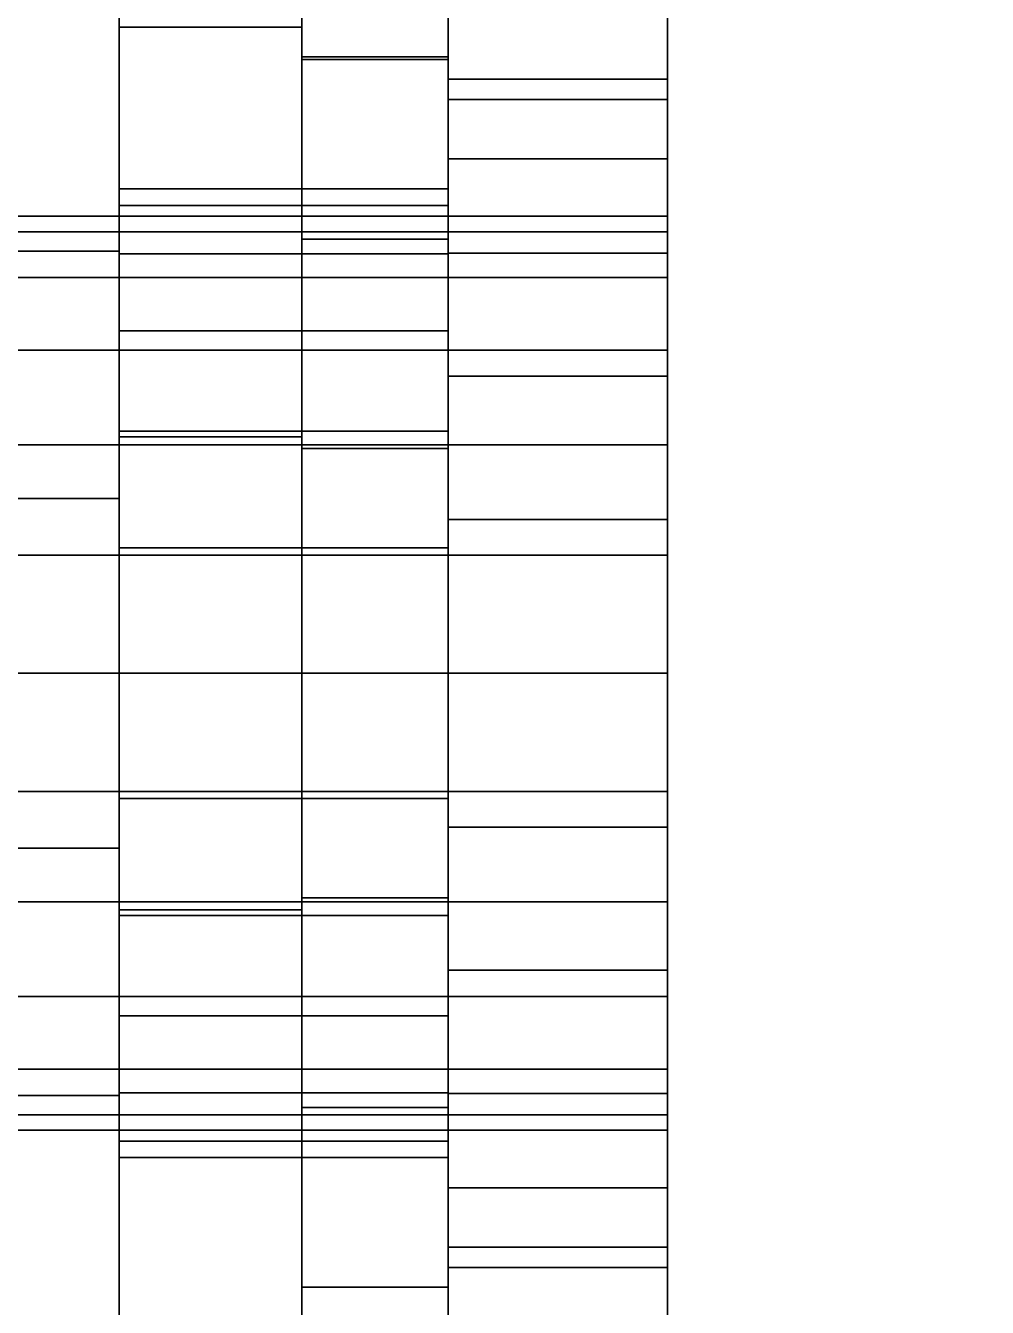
# Model space of a CAD drawing. Header units: millimetres. Extents: x 0 to 2000, y 0 to 1200.
# Drawn here: x 776.49 to 781.75, y 756.53 to 763.54 of the extents above; entities that cross this region are included whole.
import ezdxf

# ---------------------------------------------------------------- set-up
doc = ezdxf.new("R2010")
doc.units = ezdxf.units.MM
for name, color, linetype, true_color in [('BUY_E16', 7, 'Continuous', 0xf2ad45), ('MFG_S04', 7, 'Continuous', 0x66828e), ('MFG_S08A', 7, 'Continuous', 0x3996a1), ('MFG_W01', 7, 'Continuous', 0xd6b78e), ('ROUTE_PE_B800', 7, 'Continuous', 0xa85920)]:
    doc.layers.add(name, color=color, linetype=linetype, true_color=true_color)

# ---------------------------------------------------------------- blocks, each defined once
blk = doc.blocks.new('P_W01_01')
at = {"layer": 'MFG_W01'}
for points, invisible_edges in [([(1301, 681.8, 896), (701.5, 681.13013, 896), (233.18827, 943.23852, 896)], 15), ([(233.18827, 943.23852, 900), (701.5, 681.13013, 900), (1301, 681.8, 900)], 15), ([(1302.2941, 681.62963, 896), (1301, 681.8, 896), (233.18827, 943.23852, 896)], 14), ([(233.18827, 943.23852, 900), (1301, 681.8, 900), (1302.2941, 681.62963, 900)], 13), ([(1302.2941, 681.62963, 896), (233.18827, 943.23852, 896), (235, 943, 896)], 13), ([(235, 943, 900), (233.18827, 943.23852, 900), (1302.2941, 681.62963, 900)], 14), ([(1499, 681.8, 896), (1302.2941, 681.62963, 896), (235, 943, 896)], 15), ([(235, 943, 900), (1302.2941, 681.62963, 900), (1499, 681.8, 900)], 15), ([(1500.2941, 681.62963, 896), (1499, 681.8, 896), (235, 943, 896)], 14), ([(235, 943, 900), (1499, 681.8, 900), (1500.2941, 681.62963, 900)], 13), ([(1500.2941, 681.62963, 896), (235, 943, 896), (405, 943, 896)], 15), ([(405, 943, 900), (235, 943, 900), (1500.2941, 681.62963, 900)], 15), ([(1500.2941, 681.62963, 896), (405, 943, 896), (575, 943, 896)], 15), ([(575, 943, 900), (405, 943, 900), (1500.2941, 681.62963, 900)], 15), ([(1500.2941, 681.62963, 896), (575, 943, 896), (745, 943, 896)], 15), ([(745, 943, 900), (575, 943, 900), (1500.2941, 681.62963, 900)], 15), ([(1500.2941, 681.62963, 896), (745, 943, 896), (915, 943, 896)], 15), ([(915, 943, 900), (745, 943, 900), (1500.2941, 681.62963, 900)], 15), ([(1250, 670, 882), (750, 670, 882), (578.7059, 867.17037, 882)], 15), ([(578.7059, 867.17037, 886), (750, 670, 886), (1250, 670, 886)], 15), ([(1550, 670, 882), (1250, 670, 882), (578.7059, 867.17037, 882)], 14), ([(578.7059, 867.17037, 886), (1250, 670, 886), (1550, 670, 886)], 13), ([(1550, 670, 882), (578.7059, 867.17037, 882), (580, 867, 882)], 13), ([(580, 867, 886), (578.7059, 867.17037, 886), (1550, 670, 886)], 14), ([(1250, 670, 886), (750, 670, 886), (578.7059, 867.17037, 886)], 15), ([(578.7059, 867.17037, 888.5), (750, 670, 888.5), (1250, 670, 888.5)], 15), ([(1550, 670, 886), (1250, 670, 886), (578.7059, 867.17037, 886)], 14), ([(578.7059, 867.17037, 888.5), (1250, 670, 888.5), (1550, 670, 888.5)], 13), ([(1550, 670, 886), (578.7059, 867.17037, 886), (580, 867, 886)], 13), ([(580, 867, 888.5), (578.7059, 867.17037, 888.5), (1550, 670, 888.5)], 14), ([(1301, 681.8, 888.5), (703.33013, 679.3, 888.5), (578.7059, 867.17037, 888.5)], 15), ([(578.7059, 867.17037, 889), (703.33013, 679.3, 889), (1301, 681.8, 889)], 15), ([(1302.2941, 681.62963, 888.5), (1301, 681.8, 888.5), (578.7059, 867.17037, 888.5)], 14), ([(578.7059, 867.17037, 889), (1301, 681.8, 889), (1302.2941, 681.62963, 889)], 13), ([(1499, 681.8, 888.5), (1302.2941, 681.62963, 888.5), (578.7059, 867.17037, 888.5)], 15), ([(578.7059, 867.17037, 889), (1302.2941, 681.62963, 889), (1499, 681.8, 889)], 15), ([(1500.2941, 681.62963, 888.5), (1499, 681.8, 888.5), (578.7059, 867.17037, 888.5)], 14), ([(578.7059, 867.17037, 889), (1499, 681.8, 889), (1500.2941, 681.62963, 889)], 13), ([(1500.2941, 681.62963, 888.5), (578.7059, 867.17037, 888.5), (580, 867, 888.5)], 13), ([(580, 867, 889), (578.7059, 867.17037, 889), (1500.2941, 681.62963, 889)], 14), ([(1301, 681.8, 889), (703.33013, 679.3, 889), (578.7059, 867.17037, 889)], 15), ([(578.7059, 867.17037, 891), (703.33013, 679.3, 891), (1301, 681.8, 891)], 15), ([(1302.2941, 681.62963, 889), (1301, 681.8, 889), (578.7059, 867.17037, 889)], 14), ([(578.7059, 867.17037, 891), (1301, 681.8, 891), (1302.2941, 681.62963, 891)], 13), ([(1302.2941, 681.62963, 889), (578.7059, 867.17037, 889), (580, 867, 889)], 13), ([(580, 867, 891), (578.7059, 867.17037, 891), (1302.2941, 681.62963, 891)], 14), ([(1301, 681.8, 891), (703.33013, 679.3, 891), (578.7059, 867.17037, 891)], 15), ([(578.7059, 867.17037, 896), (703.33013, 679.3, 896), (1301, 681.8, 896)], 15), ([(1302.2941, 681.62963, 891), (1301, 681.8, 891), (578.7059, 867.17037, 891)], 14), ([(578.7059, 867.17037, 896), (1301, 681.8, 896), (1302.2941, 681.62963, 896)], 13), ([(1302.2941, 681.62963, 891), (578.7059, 867.17037, 891), (580, 867, 891)], 13), ([(580, 867, 896), (578.7059, 867.17037, 896), (1302.2941, 681.62963, 896)], 14), ([(1550, 670, 882), (580, 867, 882), (850, 867, 882)], 15), ([(850, 867, 886), (580, 867, 886), (1550, 670, 886)], 15), ([(1550, 670, 886), (580, 867, 886), (850, 867, 886)], 15), ([(850, 867, 888.5), (580, 867, 888.5), (1550, 670, 888.5)], 15), ([(1500.2941, 681.62963, 888.5), (580, 867, 888.5), (850, 867, 888.5)], 15), ([(850, 867, 889), (580, 867, 889), (1500.2941, 681.62963, 889)], 15), ([(1499, 681.8, 889), (1302.2941, 681.62963, 889), (580, 867, 889)], 15), ([(580, 867, 891), (1302.2941, 681.62963, 891), (1499, 681.8, 891)], 15), ([(1500.2941, 681.62963, 889), (1499, 681.8, 889), (580, 867, 889)], 14), ([(580, 867, 891), (1499, 681.8, 891), (1500.2941, 681.62963, 891)], 13), ([(1500.2941, 681.62963, 889), (580, 867, 889), (850, 867, 889)], 15), ([(850, 867, 891), (580, 867, 891), (1500.2941, 681.62963, 891)], 15), ([(1499, 681.8, 891), (1302.2941, 681.62963, 891), (580, 867, 891)], 15), ([(580, 867, 896), (1302.2941, 681.62963, 896), (1499, 681.8, 896)], 15), ([(1500.2941, 681.62963, 891), (1499, 681.8, 891), (580, 867, 891)], 14), ([(580, 867, 896), (1499, 681.8, 896), (1500.2941, 681.62963, 896)], 13), ([(1500.2941, 681.62963, 891), (580, 867, 891), (850, 867, 891)], 15), ([(850, 867, 896), (580, 867, 896), (1500.2941, 681.62963, 896)], 15)]:
    blk.add_3dface(points, dxfattribs=dict(at, invisible_edges=invisible_edges))
blk = doc.blocks.new('P_S04_01')
at = {"layer": 'MFG_S04'}
for points, invisible_edges in [([(838.625, 752.38157, 782), (267.33329, 439.49441, 782), (500, 860, 782)], 15), ([(500, 860, 783), (267.33329, 439.49441, 783), (838.625, 752.38157, 783)], 15), ([(839.28825, 752.6563, 782), (838.625, 752.38157, 782), (500, 860, 782)], 14), ([(500, 860, 783), (838.625, 752.38157, 783), (839.28825, 752.6563, 783)], 13), ([(840, 752.75, 782), (839.28825, 752.6563, 782), (500, 860, 782)], 14), ([(500, 860, 783), (839.28825, 752.6563, 783), (840, 752.75, 783)], 13), ([(840.71175, 752.6563, 782), (840, 752.75, 782), (500, 860, 782)], 14), ([(500, 860, 783), (840, 752.75, 783), (840.71175, 752.6563, 783)], 13), ([(840.71175, 752.6563, 782), (500, 860, 782), (850, 770, 782)], 15), ([(850, 770, 783), (500, 860, 783), (840.71175, 752.6563, 783)], 15)]:
    blk.add_3dface(points, dxfattribs=dict(at, invisible_edges=invisible_edges))
blk = doc.blocks.new('P_S08A_02')
at = {"layer": 'MFG_S08A'}
for points in [[(780, 364, 798), (780, 364, 848), (780, 836, 848), (780, 836, 798)], [(780, 364, 848), (820, 364, 848), (820, 836, 848), (780, 836, 848)], [(820, 364, 798), (780, 364, 798), (780, 836, 798), (820, 836, 798)]]:
    blk.add_3dface(points, dxfattribs=at)
blk = doc.blocks.new('P_E16_02')
at = {"layer": 'BUY_E16'}
for points, invisible_edges in [([(778.8, 757.18542, 833.375), (778.8, 763.13926, 835.84116), (778.8, 763.25, 835)], 13), ([(778.8, 757.18542, 833.375), (778.8, 763.25, 835), (778.8, 763.13926, 834.15884)], 13), ([(780, 763.25, 835), (780, 763.13926, 835.84116), (780, 757.18542, 833.375)], 14), ([(780, 763.13926, 834.15884), (780, 763.25, 835), (780, 757.18542, 833.375)], 14), ([(778.8, 757.18542, 833.375), (778.8, 762.81458, 836.625), (778.8, 763.13926, 835.84116)], 13), ([(778.8, 757.18542, 833.375), (778.8, 763.13926, 834.15884), (778.8, 762.81458, 833.375)], 13), ([(780, 763.13926, 835.84116), (780, 762.81458, 836.625), (780, 757.18542, 833.375)], 14), ([(780, 762.81458, 833.375), (780, 763.13926, 834.15884), (780, 757.18542, 833.375)], 14), ([(778.8, 757.18542, 833.375), (778.8, 762.2981, 837.2981), (778.8, 762.81458, 836.625)], 13), ([(778.8, 757.18542, 833.375), (778.8, 762.81458, 833.375), (778.8, 762.2981, 832.7019)], 13), ([(780, 762.81458, 836.625), (780, 762.2981, 837.2981), (780, 757.18542, 833.375)], 14), ([(780, 762.2981, 832.7019), (780, 762.81458, 833.375), (780, 757.18542, 833.375)], 14), ([(780, 762.5, 835), (780, 762.41481, 835.64705), (780, 757.83494, 833.75)], 14), ([(780, 762.41481, 834.35295), (780, 762.5, 835), (780, 757.83494, 833.75)], 14), ([(780, 762.41481, 835.64705), (780, 762.16506, 836.25), (780, 757.83494, 833.75)], 14), ([(780, 762.16506, 833.75), (780, 762.41481, 834.35295), (780, 757.83494, 833.75)], 14), ([(778.8, 757.18542, 833.375), (778.8, 761.625, 837.81458), (778.8, 762.2981, 837.2981)], 13), ([(778.8, 757.18542, 833.375), (778.8, 762.2981, 832.7019), (778.8, 761.625, 832.18542)], 13), ([(780, 762.2981, 837.2981), (780, 761.625, 837.81458), (780, 757.18542, 833.375)], 14), ([(780, 761.625, 832.18542), (780, 762.2981, 832.7019), (780, 757.18542, 833.375)], 14), ([(780, 762.16506, 836.25), (780, 761.76777, 836.76777), (780, 757.83494, 833.75)], 14), ([(780, 761.76777, 833.23223), (780, 762.16506, 833.75), (780, 757.83494, 833.75)], 14), ([(780, 761.76777, 836.76777), (780, 761.25, 837.16506), (780, 757.83494, 833.75)], 14), ([(780, 761.25, 832.83494), (780, 761.76777, 833.23223), (780, 757.83494, 833.75)], 14), ([(778.8, 757.18542, 833.375), (778.8, 760.84116, 838.13926), (778.8, 761.625, 837.81458)], 13), ([(778.8, 757.18542, 833.375), (778.8, 761.625, 832.18542), (778.8, 760.84116, 831.86074)], 13), ([(780, 761.625, 837.81458), (780, 760.84116, 838.13926), (780, 757.18542, 833.375)], 14), ([(780, 760.84116, 831.86074), (780, 761.625, 832.18542), (780, 757.18542, 833.375)], 14), ([(780, 761.25, 837.16506), (780, 760.64705, 837.41481), (780, 757.83494, 833.75)], 14), ([(780, 760.64705, 832.58519), (780, 761.25, 832.83494), (780, 757.83494, 833.75)], 14), ([(778.8, 757.18542, 833.375), (778.8, 760, 838.25), (778.8, 760.84116, 838.13926)], 13), ([(778.8, 757.18542, 833.375), (778.8, 760.84116, 831.86074), (778.8, 760, 831.75)], 13), ([(780, 760.84116, 838.13926), (780, 760, 838.25), (780, 757.18542, 833.375)], 14), ([(780, 760, 831.75), (780, 760.84116, 831.86074), (780, 757.18542, 833.375)], 14), ([(780, 760.64705, 837.41481), (780, 760, 837.5), (780, 757.83494, 833.75)], 14), ([(780, 760, 832.5), (780, 760.64705, 832.58519), (780, 757.83494, 833.75)], 14), ([(778.8, 757.18542, 833.375), (778.8, 759.15884, 838.13926), (778.8, 760, 838.25)], 13), ([(778.8, 757.18542, 833.375), (778.8, 760, 831.75), (778.8, 759.15884, 831.86074)], 13), ([(780, 760, 837.5), (780, 759.35295, 837.41481), (780, 757.83494, 833.75)], 14), ([(780, 759.35295, 832.58519), (780, 760, 832.5), (780, 757.83494, 833.75)], 14), ([(780, 760, 838.25), (780, 759.15884, 838.13926), (780, 757.18542, 833.375)], 14), ([(780, 759.15884, 831.86074), (780, 760, 831.75), (780, 757.18542, 833.375)], 14), ([(780, 759.35295, 837.41481), (780, 758.75, 837.16506), (780, 757.83494, 833.75)], 14), ([(780, 758.75, 832.83494), (780, 759.35295, 832.58519), (780, 757.83494, 833.75)], 14), ([(778.8, 757.18542, 833.375), (778.8, 758.375, 837.81458), (778.8, 759.15884, 838.13926)], 13), ([(778.8, 757.18542, 833.375), (778.8, 759.15884, 831.86074), (778.8, 758.375, 832.18542)], 13), ([(780, 759.15884, 838.13926), (780, 758.375, 837.81458), (780, 757.18542, 833.375)], 14), ([(780, 758.375, 832.18542), (780, 759.15884, 831.86074), (780, 757.18542, 833.375)], 14), ([(780, 758.75, 837.16506), (780, 758.23223, 836.76777), (780, 757.83494, 833.75)], 14), ([(780, 758.23223, 833.23223), (780, 758.75, 832.83494), (780, 757.83494, 833.75)], 6), ([(778.8, 757.18542, 833.375), (778.8, 757.7019, 837.2981), (778.8, 758.375, 837.81458)], 13), ([(778.8, 757.18542, 833.375), (778.8, 758.375, 832.18542), (778.8, 757.7019, 832.7019)], 5), ([(780, 758.375, 837.81458), (780, 757.7019, 837.2981), (780, 757.18542, 833.375)], 14), ([(780, 757.7019, 832.7019), (780, 758.375, 832.18542), (780, 757.18542, 833.375)], 6), ([(780, 758.23223, 836.76777), (780, 757.83494, 836.25), (780, 757.83494, 833.75)], 14), ([(780, 757.5, 835), (780, 757.58519, 834.35295), (780, 757.83494, 833.75)], 12), ([(780, 757.58519, 835.64705), (780, 757.5, 835), (780, 757.83494, 833.75)], 14), ([(780, 757.83494, 836.25), (780, 757.58519, 835.64705), (780, 757.83494, 833.75)], 14), ([(778.8, 757.18542, 833.375), (778.8, 757.18542, 836.625), (778.8, 757.7019, 837.2981)], 13), ([(780, 757.7019, 837.2981), (780, 757.18542, 836.625), (780, 757.18542, 833.375)], 14), ([(778.8, 757.18542, 833.375), (778.8, 756.86074, 834.15884), (778.8, 756.75, 835)], 12), ([(778.8, 757.18542, 833.375), (778.8, 756.75, 835), (778.8, 756.86074, 835.84116)], 13), ([(778.8, 757.18542, 833.375), (778.8, 756.86074, 835.84116), (778.8, 757.18542, 836.625)], 13), ([(780, 756.75, 835), (780, 756.86074, 834.15884), (780, 757.18542, 833.375)], 12), ([(780, 756.86074, 835.84116), (780, 756.75, 835), (780, 757.18542, 833.375)], 14), ([(780, 757.18542, 836.625), (780, 756.86074, 835.84116), (780, 757.18542, 833.375)], 14)]:
    blk.add_3dface(points, dxfattribs=dict(at, invisible_edges=invisible_edges))
for points in [[(780, 763.13926, 835.84116), (780, 763.25, 835), (778.8, 763.25, 835), (778.8, 763.13926, 835.84116)], [(780, 763.25, 835), (780, 763.13926, 834.15884), (778.8, 763.13926, 834.15884), (778.8, 763.25, 835)], [(780, 762.81458, 836.625), (780, 763.13926, 835.84116), (778.8, 763.13926, 835.84116), (778.8, 762.81458, 836.625)], [(780, 763.13926, 834.15884), (780, 762.81458, 833.375), (778.8, 762.81458, 833.375), (778.8, 763.13926, 834.15884)], [(780, 762.2981, 837.2981), (780, 762.81458, 836.625), (778.8, 762.81458, 836.625), (778.8, 762.2981, 837.2981)], [(780, 762.81458, 833.375), (780, 762.2981, 832.7019), (778.8, 762.2981, 832.7019), (778.8, 762.81458, 833.375)], [(780, 762.41481, 835.64705), (780, 762.5, 835), (760.3, 762.5, 835), (760.3, 762.41481, 835.64705)], [(780, 762.5, 835), (780, 762.41481, 834.35295), (760.3, 762.41481, 834.35295), (760.3, 762.5, 835)], [(780, 762.16506, 836.25), (780, 762.41481, 835.64705), (760.3, 762.41481, 835.64705), (760.3, 762.16506, 836.25)], [(780, 762.41481, 834.35295), (780, 762.16506, 833.75), (760.3, 762.16506, 833.75), (760.3, 762.41481, 834.35295)], [(780, 761.625, 837.81458), (780, 762.2981, 837.2981), (778.8, 762.2981, 837.2981), (778.8, 761.625, 837.81458)], [(780, 762.2981, 832.7019), (780, 761.625, 832.18542), (778.8, 761.625, 832.18542), (778.8, 762.2981, 832.7019)], [(780, 761.76777, 836.76777), (780, 762.16506, 836.25), (760.3, 762.16506, 836.25), (760.3, 761.76777, 836.76777)], [(780, 762.16506, 833.75), (780, 761.76777, 833.23223), (760.3, 761.76777, 833.23223), (760.3, 762.16506, 833.75)], [(780, 761.25, 837.16506), (780, 761.76777, 836.76777), (760.3, 761.76777, 836.76777), (760.3, 761.25, 837.16506)], [(780, 761.76777, 833.23223), (780, 761.25, 832.83494), (760.3, 761.25, 832.83494), (760.3, 761.76777, 833.23223)], [(780, 760.84116, 838.13926), (780, 761.625, 837.81458), (778.8, 761.625, 837.81458), (778.8, 760.84116, 838.13926)], [(780, 761.625, 832.18542), (780, 760.84116, 831.86074), (778.8, 760.84116, 831.86074), (778.8, 761.625, 832.18542)], [(780, 760.64705, 837.41481), (780, 761.25, 837.16506), (760.3, 761.25, 837.16506), (760.3, 760.64705, 837.41481)], [(780, 761.25, 832.83494), (780, 760.64705, 832.58519), (760.3, 760.64705, 832.58519), (760.3, 761.25, 832.83494)], [(780, 760, 838.25), (780, 760.84116, 838.13926), (778.8, 760.84116, 838.13926), (778.8, 760, 838.25)], [(780, 760.84116, 831.86074), (780, 760, 831.75), (778.8, 760, 831.75), (778.8, 760.84116, 831.86074)], [(780, 760, 837.5), (780, 760.64705, 837.41481), (760.3, 760.64705, 837.41481), (760.3, 760, 837.5)], [(780, 760.64705, 832.58519), (780, 760, 832.5), (760.3, 760, 832.5), (760.3, 760.64705, 832.58519)], [(780, 759.35295, 837.41481), (780, 760, 837.5), (760.3, 760, 837.5), (760.3, 759.35295, 837.41481)], [(780, 760, 832.5), (780, 759.35295, 832.58519), (760.3, 759.35295, 832.58519), (760.3, 760, 832.5)], [(780, 759.15884, 838.13926), (780, 760, 838.25), (778.8, 760, 838.25), (778.8, 759.15884, 838.13926)], [(780, 760, 831.75), (780, 759.15884, 831.86074), (778.8, 759.15884, 831.86074), (778.8, 760, 831.75)], [(780, 758.75, 837.16506), (780, 759.35295, 837.41481), (760.3, 759.35295, 837.41481), (760.3, 758.75, 837.16506)], [(780, 759.35295, 832.58519), (780, 758.75, 832.83494), (760.3, 758.75, 832.83494), (760.3, 759.35295, 832.58519)], [(780, 758.375, 837.81458), (780, 759.15884, 838.13926), (778.8, 759.15884, 838.13926), (778.8, 758.375, 837.81458)], [(780, 759.15884, 831.86074), (780, 758.375, 832.18542), (778.8, 758.375, 832.18542), (778.8, 759.15884, 831.86074)], [(780, 758.23223, 836.76777), (780, 758.75, 837.16506), (760.3, 758.75, 837.16506), (760.3, 758.23223, 836.76777)], [(780, 758.75, 832.83494), (780, 758.23223, 833.23223), (760.3, 758.23223, 833.23223), (760.3, 758.75, 832.83494)], [(780, 757.7019, 837.2981), (780, 758.375, 837.81458), (778.8, 758.375, 837.81458), (778.8, 757.7019, 837.2981)], [(780, 758.375, 832.18542), (780, 757.7019, 832.7019), (778.8, 757.7019, 832.7019), (778.8, 758.375, 832.18542)], [(780, 757.83494, 836.25), (780, 758.23223, 836.76777), (760.3, 758.23223, 836.76777), (760.3, 757.83494, 836.25)], [(780, 758.23223, 833.23223), (780, 757.83494, 833.75), (760.3, 757.83494, 833.75), (760.3, 758.23223, 833.23223)], [(780, 757.58519, 835.64705), (780, 757.83494, 836.25), (760.3, 757.83494, 836.25), (760.3, 757.58519, 835.64705)], [(780, 757.83494, 833.75), (780, 757.58519, 834.35295), (760.3, 757.58519, 834.35295), (760.3, 757.83494, 833.75)], [(780, 757.18542, 836.625), (780, 757.7019, 837.2981), (778.8, 757.7019, 837.2981), (778.8, 757.18542, 836.625)], [(780, 757.7019, 832.7019), (780, 757.18542, 833.375), (778.8, 757.18542, 833.375), (778.8, 757.7019, 832.7019)], [(780, 757.5, 835), (780, 757.58519, 835.64705), (760.3, 757.58519, 835.64705), (760.3, 757.5, 835)], [(780, 757.58519, 834.35295), (780, 757.5, 835), (760.3, 757.5, 835), (760.3, 757.58519, 834.35295)], [(780, 756.86074, 835.84116), (780, 757.18542, 836.625), (778.8, 757.18542, 836.625), (778.8, 756.86074, 835.84116)], [(780, 757.18542, 833.375), (780, 756.86074, 834.15884), (778.8, 756.86074, 834.15884), (778.8, 757.18542, 833.375)], [(780, 756.75, 835), (780, 756.86074, 835.84116), (778.8, 756.86074, 835.84116), (778.8, 756.75, 835)], [(780, 756.86074, 834.15884), (780, 756.75, 835), (778.8, 756.75, 835), (778.8, 756.86074, 834.15884)]]:
    blk.add_3dface(points, dxfattribs=at)
blk = doc.blocks.new('P_E16_13')
at = {"layer": 'BUY_E16'}
for points, invisible_edges in [([(778, 758.77061, 839.58815), (778, 763.37239, 838.34099), (778, 767.3, 836.7)], 13), ([(778, 758.77061, 839.58815), (778, 767.3, 836.7), (778, 767.3, 833.3)], 13), ([(778, 767.3, 833.3), (778, 763.37239, 831.65901), (778, 762.5597, 835.68587)], 14), ([(778, 767.3, 833.3), (778, 762.5597, 835.68587), (778, 762.29497, 836.325)], 13), ([(778, 767.3, 833.3), (778, 762.29497, 836.325), (778, 761.87383, 836.87383)], 13), ([(778, 767.3, 833.3), (778, 761.87383, 836.87383), (778, 761.325, 837.29497)], 13), ([(778, 758.77061, 839.58815), (778, 767.3, 833.3), (778, 761.325, 837.29497)], 15), ([(778.8, 767.3, 836.7), (778.8, 763.37239, 838.34099), (778.8, 758.77061, 839.58815)], 14), ([(778.8, 767.3, 833.3), (778.8, 767.3, 836.7), (778.8, 758.77061, 839.58815)], 14), ([(778.8, 762.5597, 835.68587), (778.8, 763.37239, 831.65901), (778.8, 767.3, 833.3)], 13), ([(778.8, 762.29497, 836.325), (778.8, 762.5597, 835.68587), (778.8, 767.3, 833.3)], 14), ([(778.8, 761.87383, 836.87383), (778.8, 762.29497, 836.325), (778.8, 767.3, 833.3)], 14), ([(778.8, 761.325, 837.29497), (778.8, 761.87383, 836.87383), (778.8, 767.3, 833.3)], 14), ([(778.8, 761.325, 837.29497), (778.8, 767.3, 833.3), (778.8, 758.77061, 839.58815)], 15), ([(778, 758.77061, 839.58815), (778, 763.35876, 838.35876), (778, 763.37239, 838.34099)], 13), ([(778, 763.37239, 831.65901), (778, 763.35876, 831.64124), (778, 762.375, 830.88638)], 12), ([(778, 763.37239, 831.65901), (778, 762.375, 830.88638), (778, 761.22939, 830.41185)], 13), ([(778, 763.37239, 831.65901), (778, 761.22939, 830.41185), (778, 762.5597, 834.31413)], 15), ([(778, 763.37239, 831.65901), (778, 762.5597, 834.31413), (778, 762.65, 835)], 13), ([(778, 763.37239, 831.65901), (778, 762.65, 835), (778, 762.5597, 835.68587)], 13), ([(778, 758.77061, 839.58815), (778, 762.375, 839.11362), (778, 763.35876, 838.35876)], 13), ([(778.8, 763.37239, 838.34099), (778.8, 763.35876, 838.35876), (778.8, 758.77061, 839.58815)], 14), ([(778.8, 762.375, 830.88638), (778.8, 763.35876, 831.64124), (778.8, 763.37239, 831.65901)], 12), ([(778.8, 761.22939, 830.41185), (778.8, 762.375, 830.88638), (778.8, 763.37239, 831.65901)], 14), ([(778.8, 762.5597, 834.31413), (778.8, 761.22939, 830.41185), (778.8, 763.37239, 831.65901)], 15), ([(778.8, 762.65, 835), (778.8, 762.5597, 834.31413), (778.8, 763.37239, 831.65901)], 14), ([(778.8, 762.5597, 835.68587), (778.8, 762.65, 835), (778.8, 763.37239, 831.65901)], 14), ([(778.8, 763.35876, 838.35876), (778.8, 762.375, 839.11362), (778.8, 758.77061, 839.58815)], 14), ([(778, 761.22939, 830.41185), (778, 762.29497, 833.675), (778, 762.5597, 834.31413)], 13), ([(778.8, 762.5597, 834.31413), (778.8, 762.29497, 833.675), (778.8, 761.22939, 830.41185)], 14), ([(778, 758.77061, 839.58815), (778, 761.22939, 839.58815), (778, 762.375, 839.11362)], 13), ([(778.8, 762.375, 839.11362), (778.8, 761.22939, 839.58815), (778.8, 758.77061, 839.58815)], 14), ([(778, 761.22939, 830.41185), (778, 761.87383, 833.12617), (778, 762.29497, 833.675)], 13), ([(778.8, 762.29497, 833.675), (778.8, 761.87383, 833.12617), (778.8, 761.22939, 830.41185)], 14), ([(778, 761.22939, 830.41185), (778, 761.325, 832.70503), (778, 761.87383, 833.12617)], 13), ([(778.8, 761.87383, 833.12617), (778.8, 761.325, 832.70503), (778.8, 761.22939, 830.41185)], 14), ([(778, 761.22939, 830.41185), (778, 760.68587, 832.4403), (778, 761.325, 832.70503)], 13), ([(778, 758.77061, 839.58815), (778, 761.325, 837.29497), (778, 760.68587, 837.5597)], 13), ([(778.8, 761.325, 832.70503), (778.8, 760.68587, 832.4403), (778.8, 761.22939, 830.41185)], 14), ([(778.8, 760.68587, 837.5597), (778.8, 761.325, 837.29497), (778.8, 758.77061, 839.58815)], 14), ([(778, 761.22939, 830.41185), (778, 760, 830.25), (778, 760, 830.25)], 6), ([(778, 761.22939, 830.41185), (778, 760, 830.25), (778, 758.77061, 830.41185)], 12), ([(778, 761.22939, 830.41185), (778, 758.77061, 830.41185), (778, 757.625, 830.88638)], 13), ([(778, 761.22939, 830.41185), (778, 757.625, 830.88638), (778, 756.64124, 831.64124)], 13), ([(778, 761.22939, 830.41185), (778, 756.64124, 831.64124), (778, 755.88638, 832.625)], 13), ([(778, 761.22939, 830.41185), (778, 755.88638, 832.625), (778, 755.41185, 833.77061)], 13), ([(778, 761.22939, 830.41185), (778, 755.41185, 833.77061), (778, 755.25, 835)], 13), ([(778, 758.77061, 839.58815), (778, 760, 839.75), (778, 761.22939, 839.58815)], 12), ([(778, 761.22939, 830.41185), (778, 755.25, 835), (778, 758.675, 832.70503)], 15), ([(778, 761.22939, 830.41185), (778, 758.675, 832.70503), (778, 759.31413, 832.4403)], 13), ([(778, 761.22939, 830.41185), (778, 759.31413, 832.4403), (778, 760, 832.35)], 13), ([(778, 761.22939, 830.41185), (778, 760, 832.35), (778, 760.68587, 832.4403)], 13), ([(778.8, 760, 830.25), (778.8, 760, 830.25), (778.8, 761.22939, 830.41185)], 5), ([(778.8, 758.77061, 830.41185), (778.8, 760, 830.25), (778.8, 761.22939, 830.41185)], 12), ([(778.8, 757.625, 830.88638), (778.8, 758.77061, 830.41185), (778.8, 761.22939, 830.41185)], 14), ([(778.8, 756.64124, 831.64124), (778.8, 757.625, 830.88638), (778.8, 761.22939, 830.41185)], 14), ([(778.8, 755.88638, 832.625), (778.8, 756.64124, 831.64124), (778.8, 761.22939, 830.41185)], 14), ([(778.8, 755.41185, 833.77061), (778.8, 755.88638, 832.625), (778.8, 761.22939, 830.41185)], 14), ([(778.8, 755.25, 835), (778.8, 755.41185, 833.77061), (778.8, 761.22939, 830.41185)], 14), ([(778.8, 761.22939, 839.58815), (778.8, 760, 839.75), (778.8, 758.77061, 839.58815)], 12), ([(778.8, 758.675, 832.70503), (778.8, 755.25, 835), (778.8, 761.22939, 830.41185)], 15), ([(778.8, 759.31413, 832.4403), (778.8, 758.675, 832.70503), (778.8, 761.22939, 830.41185)], 14), ([(778.8, 760, 832.35), (778.8, 759.31413, 832.4403), (778.8, 761.22939, 830.41185)], 14), ([(778.8, 760.68587, 832.4403), (778.8, 760, 832.35), (778.8, 761.22939, 830.41185)], 14), ([(778, 758.77061, 839.58815), (778, 760.68587, 837.5597), (778, 760, 837.65)], 13), ([(778.8, 760, 837.65), (778.8, 760.68587, 837.5597), (778.8, 758.77061, 839.58815)], 14), ([(778, 758.77061, 839.58815), (778, 760, 839.75), (778, 760, 839.75)], 6), ([(778, 758.77061, 839.58815), (778, 760, 837.65), (778, 759.31413, 837.5597)], 13), ([(778.8, 760, 839.75), (778.8, 760, 839.75), (778, 760, 839.75)], 5), ([(778.8, 760, 839.75), (778.8, 760, 839.75), (778, 760, 839.75)], 5), ([(778.8, 760, 830.25), (778.8, 760, 830.25), (778, 760, 830.25)], 5), ([(778.8, 760, 830.25), (778.8, 760, 830.25), (778, 760, 830.25)], 5), ([(778.8, 760, 839.75), (778.8, 760, 839.75), (778.8, 758.77061, 839.58815)], 5), ([(778.8, 759.31413, 837.5597), (778.8, 760, 837.65), (778.8, 758.77061, 839.58815)], 14), ([(778, 758.77061, 839.58815), (778, 759.31413, 837.5597), (778, 758.675, 837.29497)], 13), ([(778.8, 758.675, 837.29497), (778.8, 759.31413, 837.5597), (778.8, 758.77061, 839.58815)], 14), ([(778, 757.4403, 835.68587), (778, 757.625, 839.11362), (778, 758.77061, 839.58815)], 13), ([(778, 757.70503, 836.325), (778, 757.4403, 835.68587), (778, 758.77061, 839.58815)], 14), ([(778, 758.12617, 836.87383), (778, 757.70503, 836.325), (778, 758.77061, 839.58815)], 14), ([(778, 758.675, 837.29497), (778, 758.12617, 836.87383), (778, 758.77061, 839.58815)], 14), ([(778.8, 758.77061, 839.58815), (778.8, 757.625, 839.11362), (778.8, 757.4403, 835.68587)], 14), ([(778.8, 758.77061, 839.58815), (778.8, 757.4403, 835.68587), (778.8, 757.70503, 836.325)], 13), ([(778.8, 758.77061, 839.58815), (778.8, 757.70503, 836.325), (778.8, 758.12617, 836.87383)], 13), ([(778.8, 758.77061, 839.58815), (778.8, 758.12617, 836.87383), (778.8, 758.675, 837.29497)], 13), ([(778, 755.25, 835), (778, 758.12617, 833.12617), (778, 758.675, 832.70503)], 13), ([(778.8, 758.675, 832.70503), (778.8, 758.12617, 833.12617), (778.8, 755.25, 835)], 14), ([(778, 755.25, 835), (778, 757.70503, 833.675), (778, 758.12617, 833.12617)], 13), ([(778.8, 758.12617, 833.12617), (778.8, 757.70503, 833.675), (778.8, 755.25, 835)], 14), ([(778, 755.25, 835), (778, 757.4403, 834.31413), (778, 757.70503, 833.675)], 13), ([(778.8, 757.70503, 833.675), (778.8, 757.4403, 834.31413), (778.8, 755.25, 835)], 14), ([(778, 757.4403, 835.68587), (778, 756.64124, 838.35876), (778, 757.625, 839.11362)], 13), ([(778.8, 757.625, 839.11362), (778.8, 756.64124, 838.35876), (778.8, 757.4403, 835.68587)], 14), ([(778, 755.25, 835), (778, 757.35, 835), (778, 757.4403, 834.31413)], 13), ([(778, 757.4403, 835.68587), (778, 757.35, 835), (778, 755.25, 835)], 14), ([(778, 757.4403, 835.68587), (778, 755.25, 835), (778, 755.41185, 836.22939)], 13), ([(778, 757.4403, 835.68587), (778, 755.41185, 836.22939), (778, 755.88638, 837.375)], 13), ([(778, 757.4403, 835.68587), (778, 755.88638, 837.375), (778, 756.64124, 838.35876)], 13), ([(778.8, 757.4403, 834.31413), (778.8, 757.35, 835), (778.8, 755.25, 835)], 14), ([(778.8, 755.25, 835), (778.8, 757.35, 835), (778.8, 757.4403, 835.68587)], 13), ([(778.8, 755.41185, 836.22939), (778.8, 755.25, 835), (778.8, 757.4403, 835.68587)], 14), ([(778.8, 755.88638, 837.375), (778.8, 755.41185, 836.22939), (778.8, 757.4403, 835.68587)], 14), ([(778.8, 756.64124, 838.35876), (778.8, 755.88638, 837.375), (778.8, 757.4403, 835.68587)], 14)]:
    blk.add_3dface(points, dxfattribs=dict(at, invisible_edges=invisible_edges))
for points in [[(778.8, 763.37239, 831.65901), (778.8, 767.3, 833.3), (778, 767.3, 833.3), (778, 763.37239, 831.65901)], [(778.8, 767.3, 836.7), (778.8, 763.37239, 838.34099), (778, 763.37239, 838.34099), (778, 767.3, 836.7)], [(778.8, 763.35876, 831.64124), (778.8, 763.37239, 831.65901), (778, 763.37239, 831.65901), (778, 763.35876, 831.64124)], [(778.8, 763.37239, 838.34099), (778.8, 763.35876, 838.35876), (778, 763.35876, 838.35876), (778, 763.37239, 838.34099)], [(778.8, 762.375, 830.88638), (778.8, 763.35876, 831.64124), (778, 763.35876, 831.64124), (778, 762.375, 830.88638)], [(778.8, 763.35876, 838.35876), (778.8, 762.375, 839.11362), (778, 762.375, 839.11362), (778, 763.35876, 838.35876)], [(778.8, 762.5597, 835.68587), (778.8, 762.65, 835), (778, 762.65, 835), (778, 762.5597, 835.68587)], [(778.8, 762.65, 835), (778.8, 762.5597, 834.31413), (778, 762.5597, 834.31413), (778, 762.65, 835)], [(778.8, 762.5597, 834.31413), (778.8, 762.29497, 833.675), (778, 762.29497, 833.675), (778, 762.5597, 834.31413)], [(778.8, 762.29497, 836.325), (778.8, 762.5597, 835.68587), (778, 762.5597, 835.68587), (778, 762.29497, 836.325)], [(778.8, 761.22939, 830.41185), (778.8, 762.375, 830.88638), (778, 762.375, 830.88638), (778, 761.22939, 830.41185)], [(778.8, 762.375, 839.11362), (778.8, 761.22939, 839.58815), (778, 761.22939, 839.58815), (778, 762.375, 839.11362)], [(778.8, 762.29497, 833.675), (778.8, 761.87383, 833.12617), (778, 761.87383, 833.12617), (778, 762.29497, 833.675)], [(778.8, 761.87383, 836.87383), (778.8, 762.29497, 836.325), (778, 762.29497, 836.325), (778, 761.87383, 836.87383)], [(778.8, 761.87383, 833.12617), (778.8, 761.325, 832.70503), (778, 761.325, 832.70503), (778, 761.87383, 833.12617)], [(778.8, 761.325, 837.29497), (778.8, 761.87383, 836.87383), (778, 761.87383, 836.87383), (778, 761.325, 837.29497)], [(778.8, 761.325, 832.70503), (778.8, 760.68587, 832.4403), (778, 760.68587, 832.4403), (778, 761.325, 832.70503)], [(778.8, 760.68587, 837.5597), (778.8, 761.325, 837.29497), (778, 761.325, 837.29497), (778, 760.68587, 837.5597)], [(778.8, 761.22939, 839.58815), (778.8, 760, 839.75), (778, 760, 839.75), (778, 761.22939, 839.58815)], [(778.8, 760, 830.25), (778.8, 761.22939, 830.41185), (778, 761.22939, 830.41185), (778, 760, 830.25)], [(778.8, 760.68587, 832.4403), (778.8, 760, 832.35), (778, 760, 832.35), (778, 760.68587, 832.4403)], [(778.8, 760, 837.65), (778.8, 760.68587, 837.5597), (778, 760.68587, 837.5597), (778, 760, 837.65)], [(778.8, 760, 839.75), (778.8, 758.77061, 839.58815), (778, 758.77061, 839.58815), (778, 760, 839.75)], [(778.8, 758.77061, 830.41185), (778.8, 760, 830.25), (778, 760, 830.25), (778, 758.77061, 830.41185)], [(778.8, 760, 832.35), (778.8, 759.31413, 832.4403), (778, 759.31413, 832.4403), (778, 760, 832.35)], [(778.8, 759.31413, 837.5597), (778.8, 760, 837.65), (778, 760, 837.65), (778, 759.31413, 837.5597)], [(778.8, 759.31413, 832.4403), (778.8, 758.675, 832.70503), (778, 758.675, 832.70503), (778, 759.31413, 832.4403)], [(778.8, 758.675, 837.29497), (778.8, 759.31413, 837.5597), (778, 759.31413, 837.5597), (778, 758.675, 837.29497)], [(778.8, 758.77061, 839.58815), (778.8, 757.625, 839.11362), (778, 757.625, 839.11362), (778, 758.77061, 839.58815)], [(778.8, 757.625, 830.88638), (778.8, 758.77061, 830.41185), (778, 758.77061, 830.41185), (778, 757.625, 830.88638)], [(778.8, 758.675, 832.70503), (778.8, 758.12617, 833.12617), (778, 758.12617, 833.12617), (778, 758.675, 832.70503)], [(778.8, 758.12617, 836.87383), (778.8, 758.675, 837.29497), (778, 758.675, 837.29497), (778, 758.12617, 836.87383)], [(778.8, 758.12617, 833.12617), (778.8, 757.70503, 833.675), (778, 757.70503, 833.675), (778, 758.12617, 833.12617)], [(778.8, 757.70503, 836.325), (778.8, 758.12617, 836.87383), (778, 758.12617, 836.87383), (778, 757.70503, 836.325)], [(778.8, 757.70503, 833.675), (778.8, 757.4403, 834.31413), (778, 757.4403, 834.31413), (778, 757.70503, 833.675)], [(778.8, 757.4403, 835.68587), (778.8, 757.70503, 836.325), (778, 757.70503, 836.325), (778, 757.4403, 835.68587)], [(778.8, 757.625, 839.11362), (778.8, 756.64124, 838.35876), (778, 756.64124, 838.35876), (778, 757.625, 839.11362)], [(778.8, 756.64124, 831.64124), (778.8, 757.625, 830.88638), (778, 757.625, 830.88638), (778, 756.64124, 831.64124)], [(778.8, 757.4403, 834.31413), (778.8, 757.35, 835), (778, 757.35, 835), (778, 757.4403, 834.31413)], [(778.8, 757.35, 835), (778.8, 757.4403, 835.68587), (778, 757.4403, 835.68587), (778, 757.35, 835)], [(778.8, 756.64124, 838.35876), (778.8, 755.88638, 837.375), (778, 755.88638, 837.375), (778, 756.64124, 838.35876)], [(778.8, 755.88638, 832.625), (778.8, 756.64124, 831.64124), (778, 756.64124, 831.64124), (778, 755.88638, 832.625)]]:
    blk.add_3dface(points, dxfattribs=at)
blk = doc.blocks.new('P_E16_14')
at = {"layer": 'BUY_E16'}
for points, invisible_edges in [([(777, 758.7059, 830.17037), (777, 764.82963, 833.7059), (777, 765, 835)], 13), ([(777, 765, 835), (777, 764.33013, 837.5), (777, 763.53553, 838.53553)], 13), ([(777, 765, 835), (777, 763.53553, 838.53553), (777, 762.5, 839.33013)], 13), ([(777, 765, 835), (777, 762.5, 839.33013), (777, 761.2941, 839.82963)], 13), ([(777, 765, 835), (777, 761.2941, 839.82963), (777, 760, 840)], 13), ([(777, 765, 835), (777, 760, 840), (777, 758.7059, 839.82963)], 13), ([(777, 765, 835), (777, 758.7059, 839.82963), (777, 761.87383, 836.87383)], 15), ([(777, 765, 835), (777, 761.87383, 836.87383), (777, 762.29497, 836.325)], 13), ([(777, 765, 835), (777, 762.29497, 836.325), (777, 762.5597, 835.68587)], 13), ([(777, 765, 835), (777, 762.5597, 835.68587), (777, 762.65, 835)], 13), ([(777, 765, 835), (777, 762.65, 835), (777, 762.5597, 834.31413)], 13), ([(777, 765, 835), (777, 762.5597, 834.31413), (777, 762.29497, 833.675)], 13), ([(777, 765, 835), (777, 762.29497, 833.675), (777, 761.87383, 833.12617)], 13), ([(777, 765, 835), (777, 761.87383, 833.12617), (777, 761.325, 832.70503)], 13), ([(777, 758.7059, 830.17037), (777, 765, 835), (777, 761.325, 832.70503)], 15), ([(778, 765, 835), (778, 764.82963, 833.7059), (778, 758.7059, 830.17037)], 14), ([(778, 763.53553, 838.53553), (778, 764.33013, 837.5), (778, 765, 835)], 14), ([(778, 762.5, 839.33013), (778, 763.53553, 838.53553), (778, 765, 835)], 14), ([(778, 761.2941, 839.82963), (778, 762.5, 839.33013), (778, 765, 835)], 14), ([(778, 760, 840), (778, 761.2941, 839.82963), (778, 765, 835)], 14), ([(778, 758.7059, 839.82963), (778, 760, 840), (778, 765, 835)], 14), ([(778, 761.87383, 836.87383), (778, 758.7059, 839.82963), (778, 765, 835)], 15), ([(778, 762.29497, 836.325), (778, 761.87383, 836.87383), (778, 765, 835)], 14), ([(778, 762.5597, 835.68587), (778, 762.29497, 836.325), (778, 765, 835)], 14), ([(778, 762.65, 835), (778, 762.5597, 835.68587), (778, 765, 835)], 14), ([(778, 762.5597, 834.31413), (778, 762.65, 835), (778, 765, 835)], 14), ([(778, 762.29497, 833.675), (778, 762.5597, 834.31413), (778, 765, 835)], 14), ([(778, 761.87383, 833.12617), (778, 762.29497, 833.675), (778, 765, 835)], 14), ([(778, 761.325, 832.70503), (778, 761.87383, 833.12617), (778, 765, 835)], 14), ([(778, 761.325, 832.70503), (778, 765, 835), (778, 758.7059, 830.17037)], 15), ([(777, 758.7059, 830.17037), (777, 764.33013, 832.5), (777, 764.82963, 833.7059)], 13), ([(778, 764.82963, 833.7059), (778, 764.33013, 832.5), (778, 758.7059, 830.17037)], 14), ([(777, 762.5, 835), (777, 762.3094, 839), (777, 764.6188, 835)], 13), ([(777, 762.3097, 834.04329), (777, 762.5, 835), (777, 764.6188, 835)], 14), ([(777, 761.76777, 833.23223), (777, 762.3097, 834.04329), (777, 764.6188, 835)], 14), ([(777, 760.95671, 832.6903), (777, 761.76777, 833.23223), (777, 764.6188, 835)], 14), ([(777, 760.95671, 832.6903), (777, 764.6188, 835), (777, 762.3094, 831)], 13), ([(777, 758.7059, 830.17037), (777, 763.53553, 831.46447), (777, 764.33013, 832.5)], 13), ([(778, 764.33013, 832.5), (778, 763.53553, 831.46447), (778, 758.7059, 830.17037)], 14), ([(777, 758.7059, 830.17037), (777, 762.5, 830.66987), (777, 763.53553, 831.46447)], 13), ([(778, 763.53553, 831.46447), (778, 762.5, 830.66987), (778, 758.7059, 830.17037)], 14), ([(777, 758.7059, 830.17037), (777, 761.2941, 830.17037), (777, 762.5, 830.66987)], 13), ([(777, 762.5, 835), (777, 762.3097, 835.95671), (777, 762.3094, 839)], 14), ([(778, 762.5, 830.66987), (778, 761.2941, 830.17037), (778, 758.7059, 830.17037)], 14), ([(777, 762.3097, 835.95671), (777, 761.76777, 836.76777), (777, 762.3094, 839)], 14), ([(777, 760.95671, 837.3097), (777, 757.6906, 839), (777, 762.3094, 839)], 13), ([(777, 761.76777, 836.76777), (777, 760.95671, 837.3097), (777, 762.3094, 839)], 14), ([(777, 762.3094, 831), (777, 757.6906, 831), (777, 759.04329, 832.6903)], 14), ([(777, 762.3094, 831), (777, 759.04329, 832.6903), (777, 760, 832.5)], 13), ([(777, 760, 832.5), (777, 760.95671, 832.6903), (777, 762.3094, 831)], 14), ([(777, 758.7059, 839.82963), (777, 761.325, 837.29497), (777, 761.87383, 836.87383)], 13), ([(778, 761.87383, 836.87383), (778, 761.325, 837.29497), (778, 758.7059, 839.82963)], 14), ([(777, 758.7059, 839.82963), (777, 760.68587, 837.5597), (777, 761.325, 837.29497)], 13), ([(777, 758.7059, 830.17037), (777, 761.325, 832.70503), (777, 760.68587, 832.4403)], 13), ([(778, 761.325, 837.29497), (778, 760.68587, 837.5597), (778, 758.7059, 839.82963)], 14), ([(778, 760.68587, 832.4403), (778, 761.325, 832.70503), (778, 758.7059, 830.17037)], 14), ([(777, 758.7059, 830.17037), (777, 760, 830), (777, 761.2941, 830.17037)], 12), ([(778, 761.2941, 830.17037), (778, 760, 830), (778, 758.7059, 830.17037)], 12), ([(777, 760.95671, 837.3097), (777, 760, 837.5), (777, 757.6906, 839)], 14), ([(777, 758.7059, 839.82963), (777, 760, 837.65), (777, 760.68587, 837.5597)], 13), ([(777, 758.7059, 830.17037), (777, 760.68587, 832.4403), (777, 760, 832.35)], 13), ([(778, 760.68587, 837.5597), (778, 760, 837.65), (778, 758.7059, 839.82963)], 14), ([(778, 760, 832.35), (778, 760.68587, 832.4403), (778, 758.7059, 830.17037)], 14), ([(777, 758.7059, 839.82963), (777, 759.31413, 837.5597), (777, 760, 837.65)], 13), ([(777, 758.7059, 830.17037), (777, 760, 832.35), (777, 759.31413, 832.4403)], 13), ([(777, 760, 837.5), (777, 759.04329, 837.3097), (777, 757.6906, 839)], 14), ([(778, 760, 837.65), (778, 759.31413, 837.5597), (778, 758.7059, 839.82963)], 14), ([(778, 759.31413, 832.4403), (778, 760, 832.35), (778, 758.7059, 830.17037)], 14), ([(777, 758.7059, 839.82963), (777, 758.675, 837.29497), (777, 759.31413, 837.5597)], 13), ([(777, 758.7059, 830.17037), (777, 759.31413, 832.4403), (777, 758.675, 832.70503)], 13), ([(778, 759.31413, 837.5597), (778, 758.675, 837.29497), (778, 758.7059, 839.82963)], 14), ([(778, 758.675, 832.70503), (778, 759.31413, 832.4403), (778, 758.7059, 830.17037)], 14), ([(777, 759.04329, 837.3097), (777, 758.23223, 836.76777), (777, 755.3812, 835)], 14), ([(777, 759.04329, 837.3097), (777, 755.3812, 835), (777, 757.6906, 839)], 13), ([(777, 757.6906, 831), (777, 758.23223, 833.23223), (777, 759.04329, 832.6903)], 13), ([(777, 757.4403, 834.31413), (777, 757.5, 830.66987), (777, 758.7059, 830.17037)], 13), ([(777, 758.7059, 839.82963), (777, 757.5, 839.33013), (777, 756.46447, 838.53553)], 12), ([(777, 758.7059, 839.82963), (777, 756.46447, 838.53553), (777, 755.66987, 837.5)], 13), ([(777, 758.7059, 839.82963), (777, 755.66987, 837.5), (777, 755.17037, 836.2941)], 13), ([(777, 758.7059, 839.82963), (777, 755.17037, 836.2941), (777, 755, 835)], 13), ([(777, 758.7059, 839.82963), (777, 755, 835), (777, 758.675, 837.29497)], 15), ([(777, 757.70503, 833.675), (777, 757.4403, 834.31413), (777, 758.7059, 830.17037)], 14), ([(777, 758.12617, 833.12617), (777, 757.70503, 833.675), (777, 758.7059, 830.17037)], 14), ([(777, 758.7059, 830.17037), (777, 758.675, 832.70503), (777, 758.12617, 833.12617)], 13), ([(777, 755, 835), (777, 758.12617, 836.87383), (777, 758.675, 837.29497)], 13), ([(778, 758.7059, 830.17037), (778, 757.5, 830.66987), (778, 757.4403, 834.31413)], 14), ([(778, 756.46447, 838.53553), (778, 757.5, 839.33013), (778, 758.7059, 839.82963)], 12), ([(778, 755.66987, 837.5), (778, 756.46447, 838.53553), (778, 758.7059, 839.82963)], 14), ([(778, 755.17037, 836.2941), (778, 755.66987, 837.5), (778, 758.7059, 839.82963)], 14), ([(778, 755, 835), (778, 755.17037, 836.2941), (778, 758.7059, 839.82963)], 14), ([(778, 758.675, 837.29497), (778, 755, 835), (778, 758.7059, 839.82963)], 15), ([(778, 758.7059, 830.17037), (778, 757.4403, 834.31413), (778, 757.70503, 833.675)], 13), ([(778, 758.7059, 830.17037), (778, 757.70503, 833.675), (778, 758.12617, 833.12617)], 13), ([(778, 758.12617, 833.12617), (778, 758.675, 832.70503), (778, 758.7059, 830.17037)], 14), ([(778, 758.675, 837.29497), (778, 758.12617, 836.87383), (778, 755, 835)], 14), ([(777, 758.23223, 836.76777), (777, 757.6903, 835.95671), (777, 755.3812, 835)], 14), ([(777, 757.6906, 831), (777, 757.6903, 834.04329), (777, 758.23223, 833.23223)], 13), ([(777, 755, 835), (777, 757.70503, 836.325), (777, 758.12617, 836.87383)], 13), ([(778, 758.12617, 836.87383), (778, 757.70503, 836.325), (778, 755, 835)], 14), ([(777, 755, 835), (777, 757.4403, 835.68587), (777, 757.70503, 836.325)], 13), ([(777, 757.6906, 831), (777, 755.3812, 835), (777, 757.6903, 834.04329)], 14), ([(777, 757.6903, 835.95671), (777, 757.5, 835), (777, 755.3812, 835)], 14), ([(777, 755.3812, 835), (777, 757.5, 835), (777, 757.6903, 834.04329)], 13), ([(778, 757.70503, 836.325), (778, 757.4403, 835.68587), (778, 755, 835)], 14), ([(777, 757.4403, 834.31413), (777, 756.46447, 831.46447), (777, 757.5, 830.66987)], 13), ([(778, 757.5, 830.66987), (778, 756.46447, 831.46447), (778, 757.4403, 834.31413)], 14), ([(777, 755, 835), (777, 757.35, 835), (777, 757.4403, 835.68587)], 13), ([(777, 757.4403, 834.31413), (777, 757.35, 835), (777, 755, 835)], 14), ([(777, 757.4403, 834.31413), (777, 755, 835), (777, 755.17037, 833.7059)], 13), ([(777, 757.4403, 834.31413), (777, 755.17037, 833.7059), (777, 755.66987, 832.5)], 13), ([(777, 757.4403, 834.31413), (777, 755.66987, 832.5), (777, 756.46447, 831.46447)], 13), ([(778, 757.4403, 835.68587), (778, 757.35, 835), (778, 755, 835)], 14), ([(778, 755, 835), (778, 757.35, 835), (778, 757.4403, 834.31413)], 13), ([(778, 755.17037, 833.7059), (778, 755, 835), (778, 757.4403, 834.31413)], 14), ([(778, 755.66987, 832.5), (778, 755.17037, 833.7059), (778, 757.4403, 834.31413)], 14), ([(778, 756.46447, 831.46447), (778, 755.66987, 832.5), (778, 757.4403, 834.31413)], 14)]:
    blk.add_3dface(points, dxfattribs=dict(at, invisible_edges=invisible_edges))
for points in [[(777, 762.3094, 839), (777, 764.6188, 835), (772, 764.6188, 835), (772, 762.3094, 839)], [(777, 764.6188, 835), (777, 762.3094, 831), (772, 762.3094, 831), (772, 764.6188, 835)], [(778, 764.33013, 832.5), (778, 763.53553, 831.46447), (777, 763.53553, 831.46447), (777, 764.33013, 832.5)], [(778, 763.53553, 838.53553), (778, 764.33013, 837.5), (777, 764.33013, 837.5), (777, 763.53553, 838.53553)], [(778, 763.53553, 831.46447), (778, 762.5, 830.66987), (777, 762.5, 830.66987), (777, 763.53553, 831.46447)], [(778, 762.5, 839.33013), (778, 763.53553, 838.53553), (777, 763.53553, 838.53553), (777, 762.5, 839.33013)], [(778, 762.5597, 834.31413), (778, 762.65, 835), (777, 762.65, 835), (777, 762.5597, 834.31413)], [(778, 762.65, 835), (778, 762.5597, 835.68587), (777, 762.5597, 835.68587), (777, 762.65, 835)], [(778, 762.5597, 835.68587), (778, 762.29497, 836.325), (777, 762.29497, 836.325), (777, 762.5597, 835.68587)], [(778, 762.29497, 833.675), (778, 762.5597, 834.31413), (777, 762.5597, 834.31413), (777, 762.29497, 833.675)], [(777, 762.3097, 834.04329), (777, 762.5, 835), (772, 762.5, 835), (772, 762.3097, 834.04329)], [(777, 762.5, 835), (777, 762.3097, 835.95671), (772, 762.3097, 835.95671), (772, 762.5, 835)], [(778, 762.5, 830.66987), (778, 761.2941, 830.17037), (777, 761.2941, 830.17037), (777, 762.5, 830.66987)], [(778, 761.2941, 839.82963), (778, 762.5, 839.33013), (777, 762.5, 839.33013), (777, 761.2941, 839.82963)], [(777, 762.3097, 835.95671), (777, 761.76777, 836.76777), (772, 761.76777, 836.76777), (772, 762.3097, 835.95671)], [(777, 761.76777, 833.23223), (777, 762.3097, 834.04329), (772, 762.3097, 834.04329), (772, 761.76777, 833.23223)], [(777, 762.3094, 831), (777, 757.6906, 831), (772, 757.6906, 831), (772, 762.3094, 831)], [(777, 757.6906, 839), (777, 762.3094, 839), (772, 762.3094, 839), (772, 757.6906, 839)], [(778, 762.29497, 836.325), (778, 761.87383, 836.87383), (777, 761.87383, 836.87383), (777, 762.29497, 836.325)], [(778, 761.87383, 833.12617), (778, 762.29497, 833.675), (777, 762.29497, 833.675), (777, 761.87383, 833.12617)], [(778, 761.87383, 836.87383), (778, 761.325, 837.29497), (777, 761.325, 837.29497), (777, 761.87383, 836.87383)], [(778, 761.325, 832.70503), (778, 761.87383, 833.12617), (777, 761.87383, 833.12617), (777, 761.325, 832.70503)], [(777, 761.76777, 836.76777), (777, 760.95671, 837.3097), (772, 760.95671, 837.3097), (772, 761.76777, 836.76777)], [(777, 760.95671, 832.6903), (777, 761.76777, 833.23223), (772, 761.76777, 833.23223), (772, 760.95671, 832.6903)], [(778, 761.325, 837.29497), (778, 760.68587, 837.5597), (777, 760.68587, 837.5597), (777, 761.325, 837.29497)], [(778, 760.68587, 832.4403), (778, 761.325, 832.70503), (777, 761.325, 832.70503), (777, 760.68587, 832.4403)], [(778, 761.2941, 830.17037), (778, 760, 830), (777, 760, 830), (777, 761.2941, 830.17037)], [(778, 760, 840), (778, 761.2941, 839.82963), (777, 761.2941, 839.82963), (777, 760, 840)], [(777, 760.95671, 837.3097), (777, 760, 837.5), (772, 760, 837.5), (772, 760.95671, 837.3097)], [(777, 760, 832.5), (777, 760.95671, 832.6903), (772, 760.95671, 832.6903), (772, 760, 832.5)], [(778, 760.68587, 837.5597), (778, 760, 837.65), (777, 760, 837.65), (777, 760.68587, 837.5597)], [(778, 760, 832.35), (778, 760.68587, 832.4403), (777, 760.68587, 832.4403), (777, 760, 832.35)], [(777, 760, 837.5), (777, 759.04329, 837.3097), (772, 759.04329, 837.3097), (772, 760, 837.5)], [(777, 759.04329, 832.6903), (777, 760, 832.5), (772, 760, 832.5), (772, 759.04329, 832.6903)], [(778, 760, 830), (778, 758.7059, 830.17037), (777, 758.7059, 830.17037), (777, 760, 830)], [(778, 758.7059, 839.82963), (778, 760, 840), (777, 760, 840), (777, 758.7059, 839.82963)], [(778, 760, 837.65), (778, 759.31413, 837.5597), (777, 759.31413, 837.5597), (777, 760, 837.65)], [(778, 759.31413, 832.4403), (778, 760, 832.35), (777, 760, 832.35), (777, 759.31413, 832.4403)], [(778, 759.31413, 837.5597), (778, 758.675, 837.29497), (777, 758.675, 837.29497), (777, 759.31413, 837.5597)], [(778, 758.675, 832.70503), (778, 759.31413, 832.4403), (777, 759.31413, 832.4403), (777, 758.675, 832.70503)], [(777, 759.04329, 837.3097), (777, 758.23223, 836.76777), (772, 758.23223, 836.76777), (772, 759.04329, 837.3097)], [(777, 758.23223, 833.23223), (777, 759.04329, 832.6903), (772, 759.04329, 832.6903), (772, 758.23223, 833.23223)], [(778, 758.7059, 830.17037), (778, 757.5, 830.66987), (777, 757.5, 830.66987), (777, 758.7059, 830.17037)], [(778, 757.5, 839.33013), (778, 758.7059, 839.82963), (777, 758.7059, 839.82963), (777, 757.5, 839.33013)], [(778, 758.675, 837.29497), (778, 758.12617, 836.87383), (777, 758.12617, 836.87383), (777, 758.675, 837.29497)], [(778, 758.12617, 833.12617), (778, 758.675, 832.70503), (777, 758.675, 832.70503), (777, 758.12617, 833.12617)], [(777, 758.23223, 836.76777), (777, 757.6903, 835.95671), (772, 757.6903, 835.95671), (772, 758.23223, 836.76777)], [(777, 757.6903, 834.04329), (777, 758.23223, 833.23223), (772, 758.23223, 833.23223), (772, 757.6903, 834.04329)], [(778, 758.12617, 836.87383), (778, 757.70503, 836.325), (777, 757.70503, 836.325), (777, 758.12617, 836.87383)], [(778, 757.70503, 833.675), (778, 758.12617, 833.12617), (777, 758.12617, 833.12617), (777, 757.70503, 833.675)], [(777, 757.6906, 831), (777, 755.3812, 835), (772, 755.3812, 835), (772, 757.6906, 831)], [(777, 755.3812, 835), (777, 757.6906, 839), (772, 757.6906, 839), (772, 755.3812, 835)], [(777, 757.6903, 835.95671), (777, 757.5, 835), (772, 757.5, 835), (772, 757.6903, 835.95671)], [(777, 757.5, 835), (777, 757.6903, 834.04329), (772, 757.6903, 834.04329), (772, 757.5, 835)], [(778, 757.70503, 836.325), (778, 757.4403, 835.68587), (777, 757.4403, 835.68587), (777, 757.70503, 836.325)], [(778, 757.4403, 834.31413), (778, 757.70503, 833.675), (777, 757.70503, 833.675), (777, 757.4403, 834.31413)], [(778, 757.5, 830.66987), (778, 756.46447, 831.46447), (777, 756.46447, 831.46447), (777, 757.5, 830.66987)], [(778, 756.46447, 838.53553), (778, 757.5, 839.33013), (777, 757.5, 839.33013), (777, 756.46447, 838.53553)], [(778, 757.4403, 835.68587), (778, 757.35, 835), (777, 757.35, 835), (777, 757.4403, 835.68587)], [(778, 757.35, 835), (778, 757.4403, 834.31413), (777, 757.4403, 834.31413), (777, 757.35, 835)]]:
    blk.add_3dface(points, dxfattribs=at)

msp = doc.modelspace()

# ---------------------------------------------------------------- linework, layer by layer
at = {"layer": 'ROUTE_PE_B800'}
msp.add_line((780, 760, 835), (780, 843, 835), dxfattribs=at)

# ---------------------------------------------------------------- block references
at = {"layer": 'BUY_E16'}
for name in ['P_E16_13', 'P_E16_14', 'P_E16_02']:
    msp.add_blockref(name, (0, 0), dxfattribs=at)
at = {"layer": 'MFG_S04'}
msp.add_blockref('P_S04_01', (0, 0), dxfattribs=at)
at = {"layer": 'MFG_S08A'}
msp.add_blockref('P_S08A_02', (0, 0), dxfattribs=at)
at = {"layer": 'MFG_W01'}
msp.add_blockref('P_W01_01', (0, 0), dxfattribs=at)

doc.saveas('drawing.dxf')
